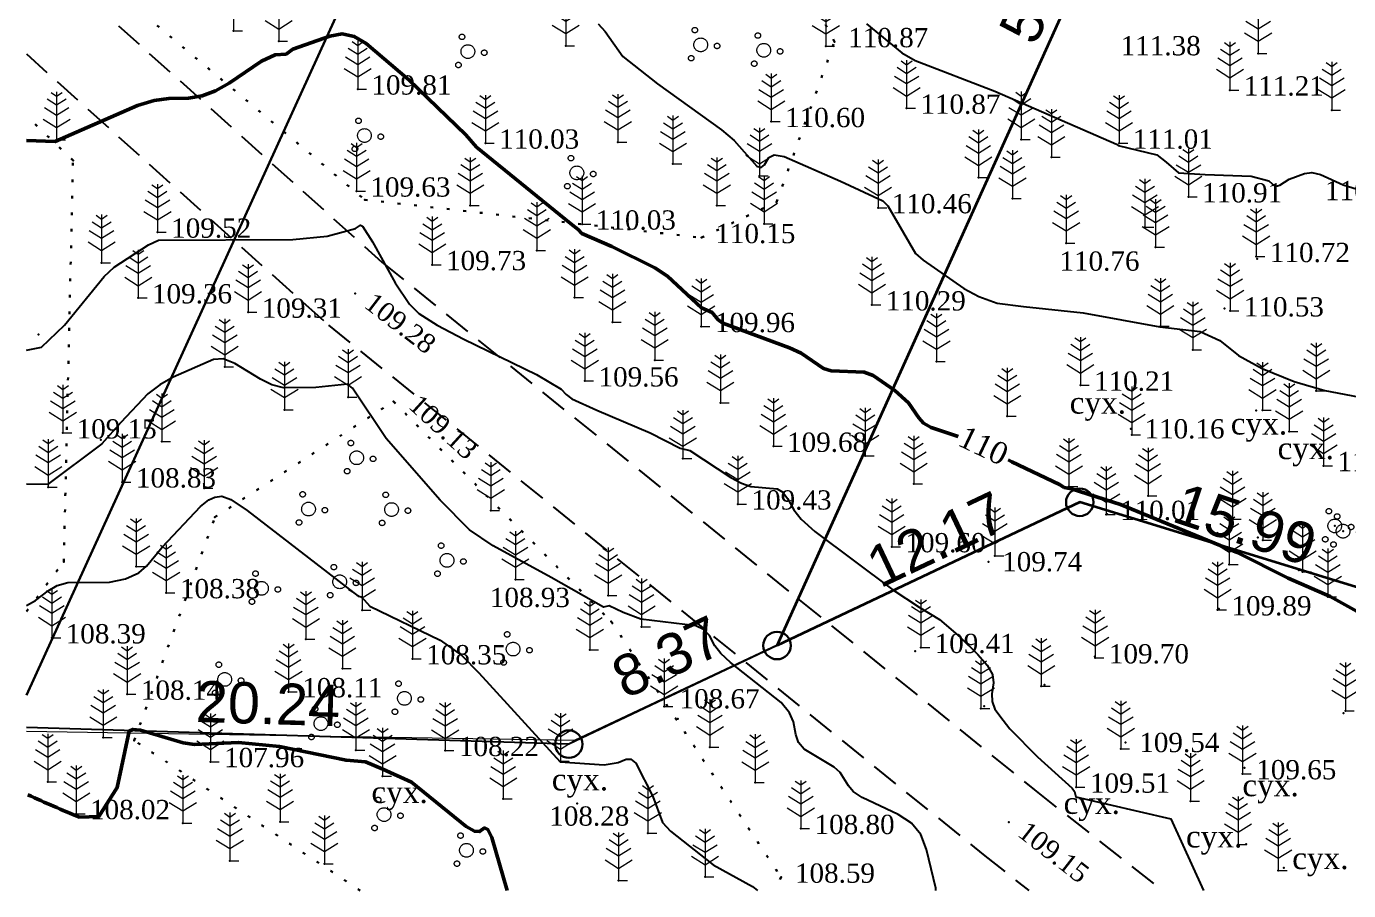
# Model space of a CAD drawing. Header units: millimetres. Extents: x 5405422.4 to 5405510.3, y 5524808.5 to 5524873.6.
# Drawn here: x 5405422.43 to 5405470.45, y 5524808.47 to 5524839.87 of the extents above; entities that cross this region are included whole.
import ezdxf
from ezdxf.enums import TextEntityAlignment as Align

# ---------------------------------------------------------------- set-up
doc = ezdxf.new("R2010")
doc.units = ezdxf.units.MM
for name, pattern in [('DASHEDX2', [1.5, 1, -0.5]), ('HIDDEN', [0.5, 0, -0.5]), ('суцільна', [50, 50, 0])]:
    doc.linetypes.add(name, pattern=pattern)
for name, color, linetype in [('вис_1_1', 170, 'Continuous'), ('горизонт_1', 12, 'Continuous'), ('горизонтали', 42, 'Continuous'), ('дороги', 7, 'Continuous'), ('Ділянки_Межі', 10, 'Continuous'), ('надписи', 7, 'Continuous'), ('отметки', 7, 'Continuous'), ('промеры', 185, 'Continuous'), ('Растительность', 7, 'Continuous')]:
    doc.layers.add(name, color=color, linetype=linetype)
for name, color, linetype, lineweight in [('Контур', 7, 'HIDDEN', 30), ('ограждение', 7, 'ZABOR', 20), ('ТОЧКИ', 7, 'Continuous', 30), ('усл. знак', 7, 'суцільна', 20)]:
    doc.layers.add(name, color=color, linetype=linetype, lineweight=lineweight)
doc.styles.get("Standard").update_dxf_attribs({"font": 'arial.ttf'})
doc.styles.add('times', font='times.ttf')
doc.linetypes.add('ZABOR', pattern='A,1,-0.1,[132,ltypeshp.shx,S=0.25,R=0,X=-0.1,Y=0],-0.4,1', length=2.5)
doc.linetypes.add('ЗаборДерПр', pattern='A,1,[130,ltypeshp.shx,S=0.25,R=0,X=0,Y=-0.25],1.5', length=2.5)

# ---------------------------------------------------------------- blocks, each defined once
blk = doc.blocks.new('A$C51FE15A3')
at = {"layer": 'Растительность', "color": 94, "lineweight": 0}
for points in [[(-0.343, 1.489), (0, 1.267), (0.343, 1.489)], [(-0.201, 1.726), (0, 1.584), (0.201, 1.726)], [(0, 1.75), (0, 0), (0.319, 0)], [(-0.447, 1.172), (0, 0.895), (0.447, 1.172)], [(-0.493, 0.753), (0, 0.444), (0.493, 0.753)]]:
    blk.add_lwpolyline(points, dxfattribs=at)
blk = doc.blocks.new('A$C72385B22')
at = {"layer": 'усл. знак'}
for centre, radius in [((-0.02, 1.49), 0.25), ((0, 0), 0.625), ((-1.29, -0.64), 0.25), ((1.28, -0.76), 0.25)]:
    blk.add_circle(centre, radius, dxfattribs=at)

msp = doc.modelspace()

# ---------------------------------------------------------------- linework, layer by layer
at = {"layer": 'вис_1_1', "color": 7}
for p in [(5405467.13, 5524831.43, 110.76), (5405465.95, 5524829.62, 110.57), (5405467.09, 5524825.92, 110.43), (5405462.54, 5524825.25, 110.16), (5405460.29, 5524823.12, 110), (5405461.68, 5524822.15, 109.97), (5405469.95, 5524821.72, 110.22), (5405467.16, 5524821.3, 110.05), (5405470.25, 5524821.53, 110.16), (5405457.37, 5524820.42, 109.74), (5405468.64, 5524820.11, 110.04), (5405469.57, 5524819.24, 110), (5405465.74, 5524818.71, 109.84), (5405454.71, 5524817.17, 109.49), (5405461.23, 5524816.97, 109.65), (5405459.41, 5524815.95, 109.55), (5405457.21, 5524815.17, 109.5), (5405470.27, 5524814.91, 109.82), (5405462.35, 5524813.85, 109.54), (5405466.67, 5524812.93, 109.6), (5405466.73, 5524810.15, 109.58), (5405468.1, 5524809.29, 109.58)]:
    msp.add_point(p, dxfattribs=at)
at = {"layer": 'горизонт_1', "color": 32}
for points in [[(5405463.485, 5524835.204, 111), (5405463.822, 5524834.94, 111), (5405464.27, 5524834.55, 111), (5405465.24, 5524834.49, 111), (5405466.92, 5524834.43, 111), (5405467.56, 5524834.26, 111), (5405467.78, 5524834.06, 111), (5405467.96, 5524834.11, 111), (5405468.29, 5524834.32, 111), (5405468.85, 5524834.53, 111), (5405469.12, 5524834.57, 111), (5405469.43, 5524834.49, 111), (5405470.26, 5524834.12, 111), (5405471.27, 5524833.8, 111)], [(5405463.597, 5524828.952, 110.5), (5405465.06, 5524828.79, 110.5), (5405465.77, 5524828.46, 110.5), (5405466.45, 5524827.91, 110.5), (5405467.31, 5524827.44, 110.5), (5405468.47, 5524826.97, 110.5), (5405469.59, 5524826.64, 110.5), (5405471.31, 5524826.31, 110.5)]]:
    msp.add_polyline3d(points, dxfattribs=at)
at = {"layer": 'горизонтали', "color": 32}
for points in [[(5405443.197, 5524839.972, 110.5), (5405443.447, 5524839.692, 110.5), (5405444.097, 5524838.782, 110.5), (5405445.347, 5524837.782, 110.5), (5405447.677, 5524836.122, 110.5), (5405448.137, 5524835.732, 110.5), (5405448.957, 5524834.792, 110.5), (5405449.117, 5524834.742, 110.5), (5405449.237, 5524834.842, 110.5), (5405449.397, 5524835.112, 110.5), (5405449.587, 5524835.212, 110.5), (5405449.947, 5524835.152, 110.5), (5405451.997, 5524834.252, 110.5), (5405453.537, 5524833.532, 110.5), (5405453.717, 5524833.352, 110.5), (5405454.717, 5524831.622, 110.5), (5405454.997, 5524831.382, 110.5), (5405456.477, 5524830.352, 110.5), (5405457.017, 5524830.062, 110.5), (5405457.687, 5524829.822, 110.5), (5405458.647, 5524829.692, 110.5), (5405460.807, 5524829.462, 110.5), (5405463.597, 5524828.952, 110.5)], [(5405452.947, 5524839.972, 111), (5405454.227, 5524838.912, 111), (5405454.707, 5524838.642, 111), (5405457.607, 5524837.522, 111), (5405462.027, 5524835.592, 111), (5405462.087, 5524835.552, 111), (5405463.485, 5524835.204, 111)], [(5405422.429, 5524828.106, 109.5), (5405422.977, 5524828.212, 109.5), (5405423.807, 5524829.012, 109.5), (5405425.257, 5524830.782, 109.5), (5405425.617, 5524831.122, 109.5), (5405426.867, 5524831.942, 109.5), (5405427.227, 5524832.112, 109.5), (5405432.107, 5524832.132, 109.5), (5405433.357, 5524832.252, 109.5), (5405434.377, 5524832.532, 109.5), (5405434.557, 5524832.652, 109.5), (5405434.637, 5524832.612, 109.5), (5405434.997, 5524832.042, 109.5), (5405435.817, 5524830.552, 109.5), (5405436.337, 5524829.782, 109.5), (5405436.687, 5524829.442, 109.5), (5405437.347, 5524829.022, 109.5), (5405438.317, 5524828.512, 109.5), (5405440.957, 5524827.222, 109.5), (5405441.857, 5524826.692, 109.5), (5405442.037, 5524826.492, 109.5), (5405442.237, 5524826.342, 109.5), (5405443.147, 5524825.922, 109.5), (5405445.087, 5524825.102, 109.5), (5405446.177, 5524824.552, 109.5), (5405446.527, 5524824.462, 109.5), (5405448.017, 5524823.482, 109.5), (5405448.407, 5524823.272, 109.5), (5405448.737, 5524823.152, 109.5), (5405449.697, 5524823.072, 109.5), (5405449.907, 5524822.942, 109.5), (5405450.077, 5524822.712, 109.5), (5405450.297, 5524822.302, 109.5), (5405450.567, 5524821.962, 109.5), (5405451.067, 5524821.512, 109.5), (5405453.897, 5524819.392, 109.5), (5405454.857, 5524818.762, 109.5), (5405455.597, 5524818.322, 109.5), (5405456.347, 5524817.672, 109.5), (5405456.987, 5524817.052, 109.5), (5405457.327, 5524816.662, 109.5), (5405457.517, 5524816.322, 109.5), (5405457.557, 5524816.022, 109.5), (5405457.497, 5524815.622, 109.5), (5405457.507, 5524815.342, 109.5), (5405457.607, 5524815.062, 109.5), (5405457.912, 5524814.656, 109.5)], [(5405455.463, 5524808.467, 109), (5405455.457, 5524808.552, 109), (5405455.127, 5524809.962, 109), (5405454.917, 5524810.502, 109), (5405454.577, 5524810.922, 109), (5405454.087, 5524811.232, 109), (5405452.787, 5524811.852, 109), (5405452.457, 5524812.072, 109), (5405452.287, 5524812.272, 109), (5405451.987, 5524812.762, 109), (5405451.767, 5524812.952, 109), (5405450.677, 5524813.602, 109), (5405450.477, 5524813.852, 109), (5405450.377, 5524814.142, 109), (5405450.287, 5524814.602, 109), (5405450.147, 5524814.932, 109), (5405449.837, 5524815.302, 109), (5405447.997, 5524816.752, 109), (5405447.647, 5524817.082, 109), (5405447.437, 5524817.362, 109), (5405447.237, 5524817.732, 109), (5405447.047, 5524817.942, 109), (5405446.747, 5524818.092, 109), (5405444.747, 5524818.332, 109), (5405444.107, 5524818.572, 109), (5405443.597, 5524818.812, 109), (5405443.387, 5524818.762, 109), (5405441.487, 5524819.842, 109), (5405439.377, 5524821.002, 109), (5405438.527, 5524821.582, 109), (5405437.457, 5524822.662, 109), (5405435.497, 5524824.902, 109), (5405434.277, 5524826.722, 109), (5405434.087, 5524826.872, 109), (5405432.937, 5524826.752, 109), (5405431.767, 5524826.742, 109), (5405431.337, 5524826.852, 109), (5405430.927, 5524827.052, 109), (5405429.997, 5524827.622, 109), (5405429.577, 5524827.792, 109), (5405429.227, 5524827.772, 109), (5405427.757, 5524827.122, 109), (5405427.277, 5524826.852, 109), (5405426.837, 5524826.522, 109), (5405425.857, 5524825.482, 109), (5405425.167, 5524824.702, 109), (5405423.197, 5524823.222, 109), (5405422.429, 5524823.234, 109)], [(5405422.429, 5524818.825, 108.5), (5405422.757, 5524819.012, 108.5), (5405423.217, 5524819.362, 108.5), (5405423.547, 5524819.552, 108.5), (5405423.927, 5524819.662, 108.5), (5405425.447, 5524819.682, 108.5), (5405426.027, 5524819.792, 108.5), (5405426.517, 5524820.012, 108.5), (5405426.787, 5524820.252, 108.5), (5405427.357, 5524820.952, 108.5), (5405428.757, 5524822.432, 108.5), (5405429.057, 5524822.672, 108.5), (5405429.277, 5524822.762, 108.5), (5405429.527, 5524822.802, 108.5), (5405429.847, 5524822.682, 108.5), (5405430.447, 5524822.282, 108.5), (5405434.477, 5524819.172, 108.5), (5405434.597, 5524819.142, 108.5), (5405434.897, 5524818.802, 108.5), (5405437.457, 5524817.572, 108.5), (5405438.247, 5524817.012, 108.5), (5405438.867, 5524816.382, 108.5), (5405441.817, 5524813.142, 108.5), (5405443.417, 5524813.032, 108.5), (5405443.927, 5524813.122, 108.5), (5405444.207, 5524813.242, 108.5), (5405444.387, 5524813.242, 108.5), (5405444.567, 5524813.092, 108.5), (5405445.177, 5524811.892, 108.5), (5405445.527, 5524810.942, 108.5), (5405445.827, 5524810.622, 108.5), (5405447.377, 5524809.402, 108.5), (5405448.797, 5524808.612, 108.5), (5405448.978, 5524808.467, 108.5)], [(5405457.912, 5524814.656, 109.5), (5405458.147, 5524814.342, 109.5), (5405459.157, 5524813.332, 109.5), (5405460.407, 5524812.192, 109.5), (5405460.497, 5524812.072, 109.5), (5405460.547, 5524811.872, 109.5), (5405463.997, 5524811.072, 109.5), (5405465.182, 5524808.467, 109.5)]]:
    msp.add_polyline3d(points, dxfattribs=at)
at = {"layer": 'горизонтали', "color": 32, "lineweight": 50}
for points in [[(5405422.429, 5524835.725, 110), (5405423.467, 5524835.692, 110), (5405426.457, 5524837.002, 110), (5405427.067, 5524837.182, 110), (5405427.597, 5524837.252, 110), (5405428.317, 5524837.272, 110), (5405428.807, 5524837.352, 110), (5405429.297, 5524837.532, 110), (5405429.787, 5524837.812, 110), (5405430.967, 5524838.612, 110), (5405431.467, 5524838.842, 110), (5405431.857, 5524838.872, 110), (5405432.107, 5524839.052, 110), (5405433.447, 5524839.522, 110), (5405433.897, 5524839.602, 110), (5405434.337, 5524839.512, 110), (5405434.767, 5524839.252, 110), (5405436.317, 5524837.932, 110), (5405438.387, 5524835.932, 110), (5405438.777, 5524835.492, 110), (5405442.187, 5524832.712, 110), (5405442.467, 5524832.492, 110), (5405442.597, 5524832.352, 110), (5405443.697, 5524831.872, 110), (5405445.257, 5524831.102, 110), (5405445.717, 5524830.802, 110), (5405446.947, 5524829.652, 110), (5405447.337, 5524829.472, 110), (5405447.547, 5524829.222, 110), (5405447.727, 5524829.092, 110), (5405450.147, 5524828.192, 110), (5405450.567, 5524828.002, 110), (5405451.377, 5524827.442, 110), (5405451.657, 5524827.362, 110), (5405452.857, 5524827.312, 110), (5405453.187, 5524827.192, 110), (5405453.967, 5524826.642, 110), (5405454.467, 5524826.192, 110), (5405454.837, 5524825.652, 110), (5405455.017, 5524825.452, 110), (5405455.287, 5524825.292, 110), (5405456.271, 5524824.968, 110)], [(5405458.082, 5524824.125, 110), (5405458.217, 5524824.052, 110), (5405459.947, 5524823.222, 110), (5405460.127, 5524823.111, 110)], [(5405460.127, 5524823.111, 110), (5405460.39, 5524823.07, 110), (5405462.17, 5524822.5, 110), (5405466.41, 5524820.75, 110), (5405468.26, 5524819.82, 110), (5405469.78, 5524819.16, 110), (5405471.64, 5524818.12, 110)], [(5405424.351, 5524811.141, 108), (5405425.055, 5524811.159, 108), (5405425.728, 5524812.213, 108), (5405426.157, 5524814.262, 108), (5405426.297, 5524814.322, 108), (5405426.567, 5524814.292, 108), (5405428.127, 5524813.842, 108), (5405428.537, 5524813.782, 108), (5405430.137, 5524813.852, 108), (5405431.617, 5524813.702, 108), (5405434.037, 5524813.202, 108), (5405434.747, 5524813.142, 108), (5405435.377, 5524812.882, 108), (5405436.417, 5524812.402, 108), (5405438.397, 5524810.792, 108), (5405438.707, 5524810.622, 108), (5405438.887, 5524810.612, 108), (5405439.067, 5524810.742, 108), (5405439.187, 5524810.692, 108), (5405439.337, 5524810.402, 108), (5405439.889, 5524808.467, 108)]]:
    msp.add_polyline3d(points, dxfattribs=at)
msp.add_open_spline([(5405422.485, 5524811.949), (5405423.101, 5524811.657), (5405423.727, 5524811.397), (5405424.354, 5524811.138)], degree=3, dxfattribs=at)
at = {"layer": 'дороги', "color": 7, "linetype": 'DASHEDX2', "elevation": 111.172}
for points in [[(5405422.429, 5524842.906), (5405435.343, 5524831.304), (5405459.049, 5524812.123), (5405463.692, 5524808.467)], [(5405422.429, 5524838.873), (5405433.395, 5524829.02), (5405457.177, 5524809.779), (5405458.843, 5524808.467)]]:
    msp.add_lwpolyline(points, dxfattribs=at)
at = {"layer": 'Ділянки_Межі'}
for points in [[(5405448.387, 5524873.574), (5405448.794, 5524873.396), (5405422.429, 5524815.566)], [(5405422.429, 5524815.566), (5405448.794, 5524873.396), (5405470.648, 5524863.828), (5405449.693, 5524817.372), (5405442.13, 5524813.79), (5405422.429, 5524814.392)]]:
    msp.add_lwpolyline(points, dxfattribs=at)
at = {"layer": 'Ділянки_Межі', "lineweight": 35}
msp.add_lwpolyline([(5405449.693, 5524817.372), (5405470.648, 5524863.828), (5405492.553, 5524854.238), (5405475.979, 5524817.883), (5405460.69, 5524822.58)], close=True, dxfattribs=at)
at = {"layer": 'Контур', "color": 7, "linetype": 'HIDDEN'}
for points, elevation in [([(5405451.778, 5524839.318), (5405446.127, 5524850.285)], 110.314), ([(5405422.429, 5524849.271), (5405424.125, 5524847.693), (5405422.583, 5524843.766), (5405434.72, 5524833.576), (5405446.951, 5524832.197), (5405449.673, 5524833.49)], 111.426), ([(5405449.673, 5524833.49), (5405451.778, 5524839.318)], 110.314), ([(5405422.429, 5524818.613), (5405423.786, 5524820.419), (5405424.121, 5524835.004), (5405422.429, 5524836.623)], 107.865), ([(5405434.554, 5524808.467), (5405426.345, 5524813.922), (5405429.276, 5524822.039), (5405435.758, 5524826.244), (5405443.67, 5524818.244), (5405449.843, 5524808.951)], 107.598), ([(5405449.843, 5524808.951), (5405449.527, 5524808.467)], 107.598), ([(5405449.843, 5524808.951), (5405449.843, 5524808.951), (5405449.843, 5524808.951)], 108.588)]:
    msp.add_lwpolyline(points, dxfattribs=dict(at, elevation=elevation))
at = {"layer": 'ограждение', "color": 7, "linetype": 'ЗаборДерПр', "elevation": 107.24}
msp.add_lwpolyline([(5405500.1, 5524810.39), (5405460.69, 5524822.58), (5405442.321, 5524813.921), (5405422.429, 5524814.253)], dxfattribs=at)
at = {"layer": 'отметки', "color": 7}
for p in [(5405429.955, 5524839.717, 110.236), (5405431.592, 5524839.335, 110.037), (5405442.017, 5524839.171, 110.313), (5405451.463, 5524839.16, 110.872), (5405451.778, 5524839.318, 110.87), (5405467.167, 5524838.889, 111.297), (5405434.46, 5524837.597, 109.811), (5405466.145, 5524837.563, 111.211), (5405454.4, 5524836.899, 110.866), (5405469.839, 5524836.832, 111.085), (5405449.483, 5524836.414, 110.604), (5405423.526, 5524835.752, 110.008), (5405439.099, 5524835.632, 110.032), (5405443.912, 5524835.668, 110.27), (5405458.563, 5524835.761, 110.893), (5405462.114, 5524835.63, 111.006), (5405424.121, 5524835.004, 109.789), (5405459.657, 5524835.122, 110.88), (5405445.912, 5524834.881, 110.331), (5405449.054, 5524834.442, 110.492), (5405457.005, 5524834.379, 110.82), (5405434.423, 5524833.889, 109.625), (5405434.72, 5524833.576, 109.572), (5405458.243, 5524833.623, 110.831), (5405464.633, 5524833.678, 110.913), (5405438.552, 5524833.366, 109.832), (5405447.505, 5524833.366, 110.209), (5405449.673, 5524833.49, 110.314), (5405453.36, 5524833.283, 110.465), (5405442.611, 5524832.69, 110.026), (5405449.22, 5524832.695, 110.211), (5405427.187, 5524832.395, 109.52), (5405446.951, 5524832.197, 110.155), (5405463.056, 5524832.581, 110.685), (5405440.968, 5524831.735, 109.816), (5405460.195, 5524832.001, 110.764), (5405463.444, 5524831.852, 110.678), (5405425.158, 5524831.288, 109.535), (5405437.17, 5524831.215, 109.729), (5405467.095, 5524831.509, 110.722), (5405426.49, 5524830.008, 109.361), (5405434.369, 5524830.162, 109.284), (5405442.339, 5524830.023, 109.828), (5405453.141, 5524829.751, 110.286), (5405430.478, 5524829.487, 109.314), (5405466.149, 5524829.534, 110.533), (5405443.711, 5524829.127, 109.773), (5405446.938, 5524828.963, 109.961), (5405463.615, 5524828.975, 110.502), (5405422.864, 5524828.677, 109.554), (5405464.794, 5524828.119, 110.514), (5405429.632, 5524827.497, 108.947), (5405445.251, 5524827.748, 109.81), (5405455.482, 5524827.695, 110.255), (5405442.709, 5524826.988, 109.565), (5405434.109, 5524826.396, 108.955), (5405460.709, 5524826.833, 110.21), (5405469.28, 5524826.627, 110.403), (5405431.8, 5524825.94, 108.916), (5405435.758, 5524826.244, 109.125), (5405447.636, 5524826.198, 109.681), (5405467.326, 5524825.923, 110.409), (5405458.057, 5524825.711, 110.126), (5405423.753, 5524825.098, 109.151), (5405462.575, 5524825.034, 110.185), (5405468.296, 5524825.155, 110.4), (5405425.136, 5524824.851, 109.015), (5405427.348, 5524824.784, 108.779), (5405449.558, 5524824.613, 109.678), (5405446.273, 5524824.173, 109.465), (5405452.896, 5524824.264, 109.631), (5405469.547, 5524823.91, 110.295), (5405423.221, 5524823.126, 108.991), (5405425.906, 5524823.316, 108.834), (5405428.882, 5524823.087, 108.553), (5405454.658, 5524823.245, 109.776), (5405460.294, 5524823.154, 110.007), (5405463.168, 5524822.811, 110.201), (5405429.276, 5524822.039, 108.395), (5405439.298, 5524822.285, 109.123), (5405448.266, 5524822.515, 109.431), (5405461.653, 5524822.136, 110.007), (5405466.237, 5524821.971, 110.082), (5405467.339, 5524821.199, 110.106), (5405453.857, 5524820.962, 109.602), (5405457.606, 5524820.637, 109.706), (5405423.786, 5524820.419, 108.538), (5405426.412, 5524820.246, 108.533), (5405466.118, 5524820.32, 110.106), (5405440.188, 5524819.776, 108.928), (5405468.784, 5524820.056, 110.016), (5405427.504, 5524819.291, 108.378), (5405443.56, 5524819.19, 109.043), (5405469.699, 5524819.146, 110.037), (5405434.62, 5524818.66, 108.469), (5405443.67, 5524818.244, 108.925), (5405465.697, 5524818.667, 109.894), (5405444.773, 5524818.057, 108.978), (5405423.355, 5524817.651, 108.389), (5405432.582, 5524817.6, 108.248), (5405454.919, 5524817.301, 109.413), (5405436.45, 5524816.889, 108.352), (5405442.893, 5524817.219, 108.86), (5405461.247, 5524816.923, 109.695), (5405433.903, 5524816.539, 108.27), (5405459.291, 5524815.891, 109.554), (5405426.086, 5524815.601, 108.138), (5405431.949, 5524815.691, 108.108), (5405445.591, 5524815.153, 108.839), (5405457.098, 5524815.085, 109.49), (5405470.337, 5524815.003, 109.891), (5405446.088, 5524814.712, 108.669), (5405425.22, 5524814.03, 108.107), (5405426.345, 5524813.922, 107.942), (5405434.398, 5524813.57, 108.025), (5405437.639, 5524813.554, 108.216), (5405447.257, 5524813.676, 108.741), (5405462.179, 5524813.615, 109.481), (5405429.109, 5524813.152, 107.957), (5405441.828, 5524813.168, 108.505), (5405435.366, 5524812.629, 107.969), (5405466.6, 5524812.711, 109.65), (5405423.2, 5524812.417, 108.074), (5405448.902, 5524812.399, 108.856), (5405460.558, 5524812.224, 109.514), (5405439.749, 5524811.807, 108.095), (5405442.435, 5524811.634, 108.285), (5405464.715, 5524811.713, 109.533), (5405424.238, 5524811.261, 108.015), (5405428.112, 5524810.916, 107.856), (5405431.642, 5524810.965, 107.852), (5405445.002, 5524810.556, 108.44), (5405450.555, 5524810.721, 108.801), (5405458.113, 5524810.951, 109.145), (5405466.437, 5524810.141, 109.539), (5405429.819, 5524809.55, 107.76), (5405433.251, 5524809.44, 107.722), (5405467.897, 5524809.196, 109.569), (5405443.939, 5524808.831, 108.324), (5405447.076, 5524808.962, 108.446), (5405449.843, 5524808.951, 108.588)]:
    msp.add_point(p, dxfattribs=at)
at = {"layer": 'ТОЧКИ'}
for centre in [(5405460.69, 5524822.58), (5405449.693, 5524817.372, 107.24), (5405442.13, 5524813.79)]:
    msp.add_circle(centre, 0.5, dxfattribs=at)

# ---------------------------------------------------------------- block references
at = {"layer": 'Растительность', "color": 7}
for p in [(5405429.955, 5524839.717, 110.236), (5405431.592, 5524839.335, 110.037), (5405442.017, 5524839.171, 110.313), (5405451.463, 5524839.16, 110.872), (5405467.167, 5524838.889, 111.297), (5405434.46, 5524837.597, 109.811), (5405466.145, 5524837.563, 111.211), (5405454.4, 5524836.899, 110.866), (5405469.839, 5524836.832, 111.085), (5405449.483, 5524836.414, 110.604), (5405423.526, 5524835.752, 110.008), (5405443.912, 5524835.668, 110.27), (5405458.563, 5524835.761, 110.893), (5405439.099, 5524835.632, 110.032), (5405462.114, 5524835.63, 111.006), (5405445.912, 5524834.881, 110.331), (5405459.657, 5524835.122, 110.88), (5405449.054, 5524834.442, 110.492), (5405457.005, 5524834.379, 110.82), (5405434.423, 5524833.889, 109.625), (5405438.552, 5524833.366, 109.832), (5405447.505, 5524833.366, 110.209), (5405453.36, 5524833.283, 110.465), (5405458.243, 5524833.623, 110.831), (5405464.633, 5524833.678, 110.913), (5405427.187, 5524832.395, 109.52), (5405442.611, 5524832.69, 110.026), (5405449.22, 5524832.695, 110.211), (5405463.056, 5524832.581, 110.685), (5405460.195, 5524832.001, 110.764), (5405463.444, 5524831.852, 110.678), (5405440.968, 5524831.735, 109.816), (5405467.095, 5524831.509, 110.722), (5405425.158, 5524831.288, 109.535), (5405437.17, 5524831.215, 109.729), (5405426.49, 5524830.008, 109.361), (5405442.339, 5524830.023, 109.828), (5405430.478, 5524829.487, 109.314), (5405453.141, 5524829.751, 110.286), (5405466.149, 5524829.534, 110.533), (5405443.711, 5524829.127, 109.773), (5405446.938, 5524828.963, 109.961), (5405463.615, 5524828.975, 110.502), (5405464.794, 5524828.119, 110.514), (5405429.632, 5524827.497, 108.947), (5405445.251, 5524827.748, 109.81), (5405455.482, 5524827.695, 110.255), (5405442.709, 5524826.988, 109.565), (5405460.709, 5524826.833, 110.21), (5405469.28, 5524826.627, 110.403), (5405434.109, 5524826.396, 108.955), (5405447.636, 5524826.198, 109.681), (5405431.8, 5524825.94, 108.916), (5405458.057, 5524825.711, 110.126), (5405467.326, 5524825.923, 110.409), (5405423.753, 5524825.098, 109.151), (5405468.296, 5524825.155, 110.4), (5405427.348, 5524824.784, 108.779), (5405449.558, 5524824.613, 109.678), (5405462.575, 5524825.034, 110.185), (5405446.273, 5524824.173, 109.465), (5405452.896, 5524824.264, 109.631), (5405469.547, 5524823.91, 110.295), (5405425.906, 5524823.316, 108.834), (5405454.658, 5524823.245, 109.776), (5405423.221, 5524823.126, 108.991), (5405428.882, 5524823.087, 108.553), (5405460.294, 5524823.154, 110.007), (5405463.168, 5524822.811, 110.201), (5405439.298, 5524822.285, 109.123), (5405448.266, 5524822.515, 109.431), (5405461.653, 5524822.136, 110.007), (5405466.237, 5524821.971, 110.082), (5405453.857, 5524820.962, 109.602), (5405467.339, 5524821.199, 110.106), (5405457.606, 5524820.637, 109.706), (5405466.118, 5524820.32, 110.106), (5405426.412, 5524820.246, 108.533), (5405468.784, 5524820.056, 110.016), (5405440.188, 5524819.776, 108.928), (5405427.504, 5524819.291, 108.378), (5405443.56, 5524819.19, 109.043), (5405469.699, 5524819.146, 110.037), (5405434.62, 5524818.66, 108.469), (5405465.697, 5524818.667, 109.894), (5405444.773, 5524818.057, 108.978), (5405423.355, 5524817.651, 108.389), (5405432.582, 5524817.6, 108.248), (5405442.893, 5524817.219, 108.86), (5405454.919, 5524817.301, 109.413), (5405433.903, 5524816.539, 108.27), (5405436.45, 5524816.889, 108.352), (5405461.247, 5524816.923, 109.695), (5405426.086, 5524815.601, 108.138), (5405431.949, 5524815.691, 108.108), (5405459.291, 5524815.891, 109.554), (5405445.591, 5524815.153, 108.839), (5405457.098, 5524815.085, 109.49), (5405470.337, 5524815.003, 109.891), (5405425.22, 5524814.03, 108.107), (5405434.398, 5524813.57, 108.025), (5405447.257, 5524813.676, 108.741), (5405462.179, 5524813.615, 109.481), (5405429.109, 5524813.152, 107.957), (5405437.639, 5524813.554, 108.216), (5405441.828, 5524813.168, 108.505), (5405435.366, 5524812.629, 107.969), (5405466.6, 5524812.711, 109.65), (5405423.2, 5524812.417, 108.074), (5405448.902, 5524812.399, 108.856), (5405460.558, 5524812.224, 109.514), (5405439.749, 5524811.807, 108.095), (5405464.715, 5524811.713, 109.533), (5405424.238, 5524811.261, 108.015), (5405428.112, 5524810.916, 107.856), (5405431.642, 5524810.965, 107.852), (5405450.555, 5524810.721, 108.801), (5405445.002, 5524810.556, 108.44), (5405466.437, 5524810.141, 109.539), (5405429.819, 5524809.55, 107.76), (5405433.251, 5524809.44, 107.722), (5405443.939, 5524808.831, 108.324), (5405447.076, 5524808.962, 108.446), (5405467.897, 5524809.196, 109.569)]:
    msp.add_blockref('A$C51FE15A3', p, dxfattribs=at)
at = {"layer": 'усл. знак', "color": 7, "linetype": 'суцільна', "lineweight": 13, "xscale": 0.3999999998750298, "yscale": 0.3999999998750298, "zscale": 0.3999999998750298, "rotation": 265.3647753868261}
for p in [(5405446.92, 5524839.205), (5405438.464, 5524838.959), (5405449.21, 5524839.007), (5405434.705, 5524835.909), (5405442.421, 5524834.552), (5405434.424, 5524824.197), (5405432.675, 5524822.333), (5405435.692, 5524822.315), (5405469.95, 5524821.72, 109.22), (5405470.25, 5524821.53, 109.16), (5405437.705, 5524820.469), (5405433.807, 5524819.689, 108.5), (5405430.965, 5524819.452), (5405440.105, 5524817.243), (5405429.63, 5524816.141), (5405436.158, 5524815.453), (5405433.126, 5524814.535), (5405435.419, 5524811.228), (5405438.411, 5524809.93)]:
    msp.add_blockref('A$C72385B22', p, dxfattribs=at)

# ---------------------------------------------------------------- texts
at = {"layer": 'вис_1_1', "color": 7, "style": 'times'}
for s, p in [('110.16', (5405463.04, 5524825.25, 110.16)), ('109.74', (5405457.87, 5524820.42, 109.74)), ('109.54', (5405462.85, 5524813.85, 109.54))]:
    msp.add_text(s, height=0.7, dxfattribs=at).set_placement(p, align=Align.MIDDLE_LEFT)
at = {"layer": 'горизонтали', "color": 32, "lineweight": 50, "style": 'times'}
msp.add_text('110', height=0.8, rotation=334.4231, dxfattribs=at).set_placement((5405456.548, 5524825.395, 110), align=Align.TOP_LEFT)
at = {"layer": 'надписи', "color": 7, "style": 'times'}
for p in [(5405460.323, 5524826.602, 111.861), (5405466.174, 5524825.842, 111.861), (5405467.873, 5524824.947, 111.861), (5405441.511, 5524812.908, 111.861), (5405466.597, 5524812.697, 111.861), (5405434.96, 5524812.45, 111.861), (5405460.1, 5524812.055, 111.861), (5405464.546, 5524810.834, 111.861), (5405468.404, 5524810.048, 111.861)]:
    msp.add_text('сух.', height=0.8, dxfattribs=at).set_placement(p, align=Align.TOP_LEFT)
at = {"layer": 'отметки', "color": 7, "style": 'times'}
for s, p in [('110.87', (5405452.278, 5524839.818, 110.87)), ('111.38', (5405462.173, 5524839.524, 111.384)), ('109.81', (5405434.96, 5524838.097, 109.811)), ('111.21', (5405466.645, 5524838.063, 111.211)), ('110.87', (5405454.9, 5524837.399, 110.866)), ('110.60', (5405449.983, 5524836.914, 110.604)), ('110.03', (5405439.599, 5524836.132, 110.032)), ('111.01', (5405462.614, 5524836.13, 111.006)), ('109.63', (5405434.923, 5524834.389, 109.625)), ('110.91', (5405465.133, 5524834.178, 110.913)), ('110.98', (5405469.596, 5524834.259, 110.977)), ('110.46', (5405453.86, 5524833.783, 110.465)), ('110.03', (5405443.111, 5524833.19, 110.026)), ('109.52', (5405427.687, 5524832.895, 109.52)), ('110.15', (5405447.451, 5524832.697, 110.155)), ('109.73', (5405437.67, 5524831.715, 109.729)), ('110.76', (5405459.95, 5524831.696, 110.764)), ('110.72', (5405467.595, 5524832.009, 110.722)), ('109.36', (5405426.99, 5524830.508, 109.361)), ('110.29', (5405453.641, 5524830.251, 110.286)), ('109.31', (5405430.978, 5524829.987, 109.314)), ('110.53', (5405466.649, 5524830.034, 110.533)), ('109.96', (5405447.438, 5524829.463, 109.961)), ('109.56', (5405443.209, 5524827.488, 109.565)), ('110.21', (5405461.209, 5524827.333, 110.21)), ('109.15', (5405424.253, 5524825.598, 109.151)), ('109.68', (5405450.058, 5524825.113, 109.678)), ('110.29', (5405470.047, 5524824.41, 110.295)), ('108.83', (5405426.406, 5524823.816, 108.834)), ('109.43', (5405448.766, 5524823.015, 109.431)), ('110.01', (5405462.153, 5524822.636, 110.007)), ('109.60', (5405454.357, 5524821.462, 109.602)), ('108.38', (5405428.004, 5524819.791, 108.378)), ('108.93', (5405439.262, 5524819.472, 108.928)), ('109.89', (5405466.197, 5524819.167, 109.894)), ('108.39', (5405423.855, 5524818.151, 108.389)), ('109.41', (5405455.419, 5524817.801, 109.413)), ('108.35', (5405436.95, 5524817.389, 108.352)), ('109.70', (5405461.747, 5524817.423, 109.695)), ('108.14', (5405426.586, 5524816.101, 108.138)), ('108.11', (5405432.449, 5524816.191, 108.108)), ('108.67', (5405446.152, 5524815.787, 108.669)), ('108.22', (5405438.139, 5524814.054, 108.216)), ('107.96', (5405429.609, 5524813.652, 107.957)), ('109.65', (5405467.1, 5524813.211, 109.65)), ('109.51', (5405461.058, 5524812.724, 109.514)), ('108.02', (5405424.738, 5524811.761, 108.015)), ('108.28', (5405441.419, 5524811.525, 108.285)), ('108.80', (5405451.055, 5524811.221, 108.801)), ('108.59', (5405450.343, 5524809.451, 108.588))]:
    msp.add_text(s, height=0.7, dxfattribs=at).set_placement(p, align=Align.TOP_LEFT)
for s, rotation, p in [('109.28', 322.5444, (5405435.07, 5524830.255, 109.284)), ('109.13', 317.5166, (5405436.731, 5524826.56, 109.125)), ('109.15', 321.9716, (5405458.815, 5524811.037, 109.145))]:
    msp.add_text(s, height=0.7, rotation=rotation, dxfattribs=at).set_placement(p, align=Align.TOP_LEFT)
at = {"layer": 'промеры', "char_height": 1.5, "attachment_point": 1}
for s, insert, rotation in [('50.96', (5405457.702, 5524839.749), 65.722), ('15.99', (5405464.454, 5524823.323), 341.517), ('12.17', (5405452.79, 5524820.792), 25.3422), ('8.37', (5405443.538, 5524816.771), 25.3422), ('20.24', (5405428.606, 5524816.095), 358.2602)]:
    msp.add_mtext(s, dxfattribs=dict(at, insert=insert, rotation=rotation))

doc.saveas('drawing.dxf')
